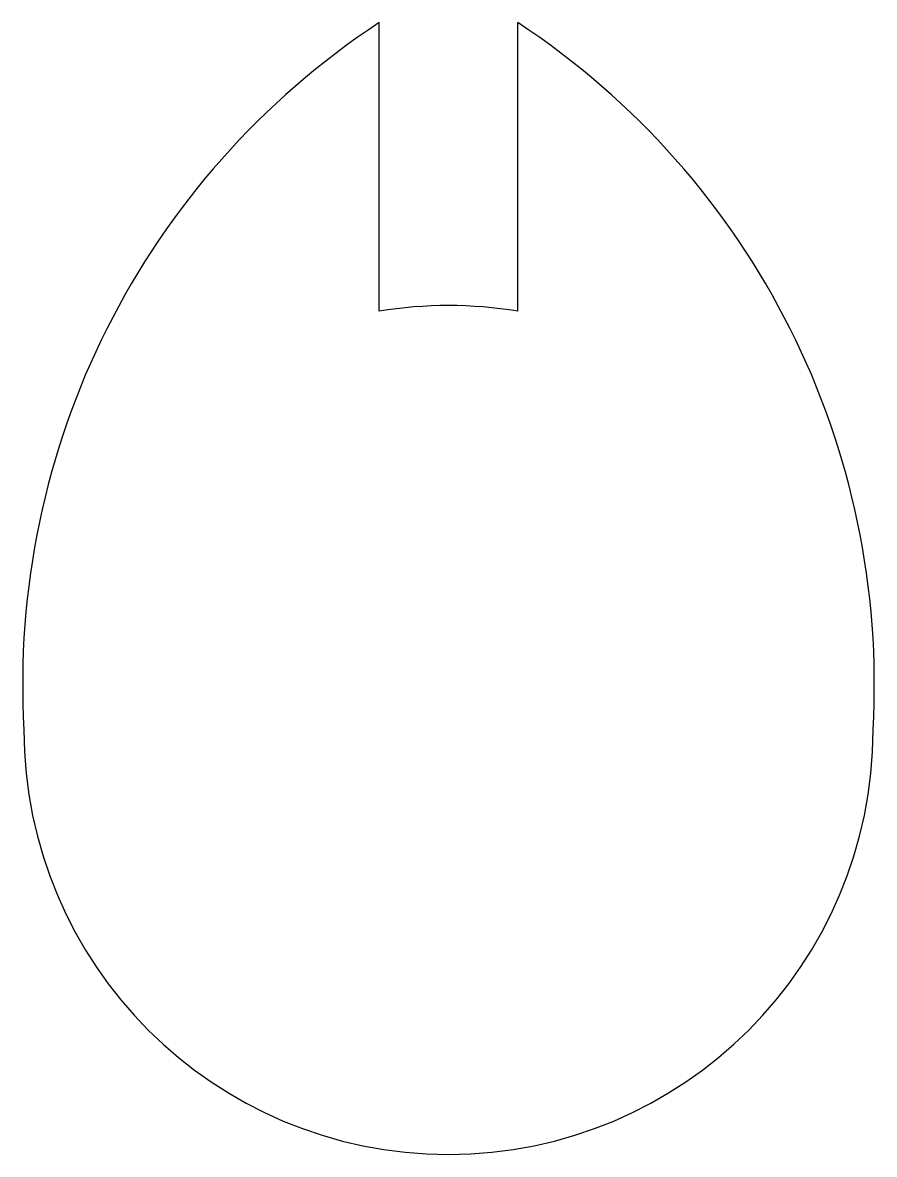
# Model space of a CAD drawing. Header units: millimetres. Extents: x -15 to 15, y -15 to 25.
import ezdxf

# ---------------------------------------------------------------- set-up
doc = ezdxf.new("R2010")
doc.units = ezdxf.units.MM
doc.layers.add('layer 1', color=7, linetype='Continuous', lineweight=25)

msp = doc.modelspace()

# ---------------------------------------------------------------- linework, layer by layer
at = {"layer": 'layer 1'}
for p, q in [((-2.45, 14.799), (-2.45, 25)), ((2.45, 14.799), (2.45, 25))]:
    msp.add_line(p, q, dxfattribs=at)
for centre, radius, start, end in [((12.94, 1.624), 27.987, 123.3596, 183.3271), ((-12.94, 1.624), 27.987, 356.6729, 56.6404), ((0, 0), 15, 80.5996, 99.4004), ((0, 0), 15, 180, 0)]:
    msp.add_arc(centre, radius, start, end, dxfattribs=at)

doc.saveas('drawing.dxf')
